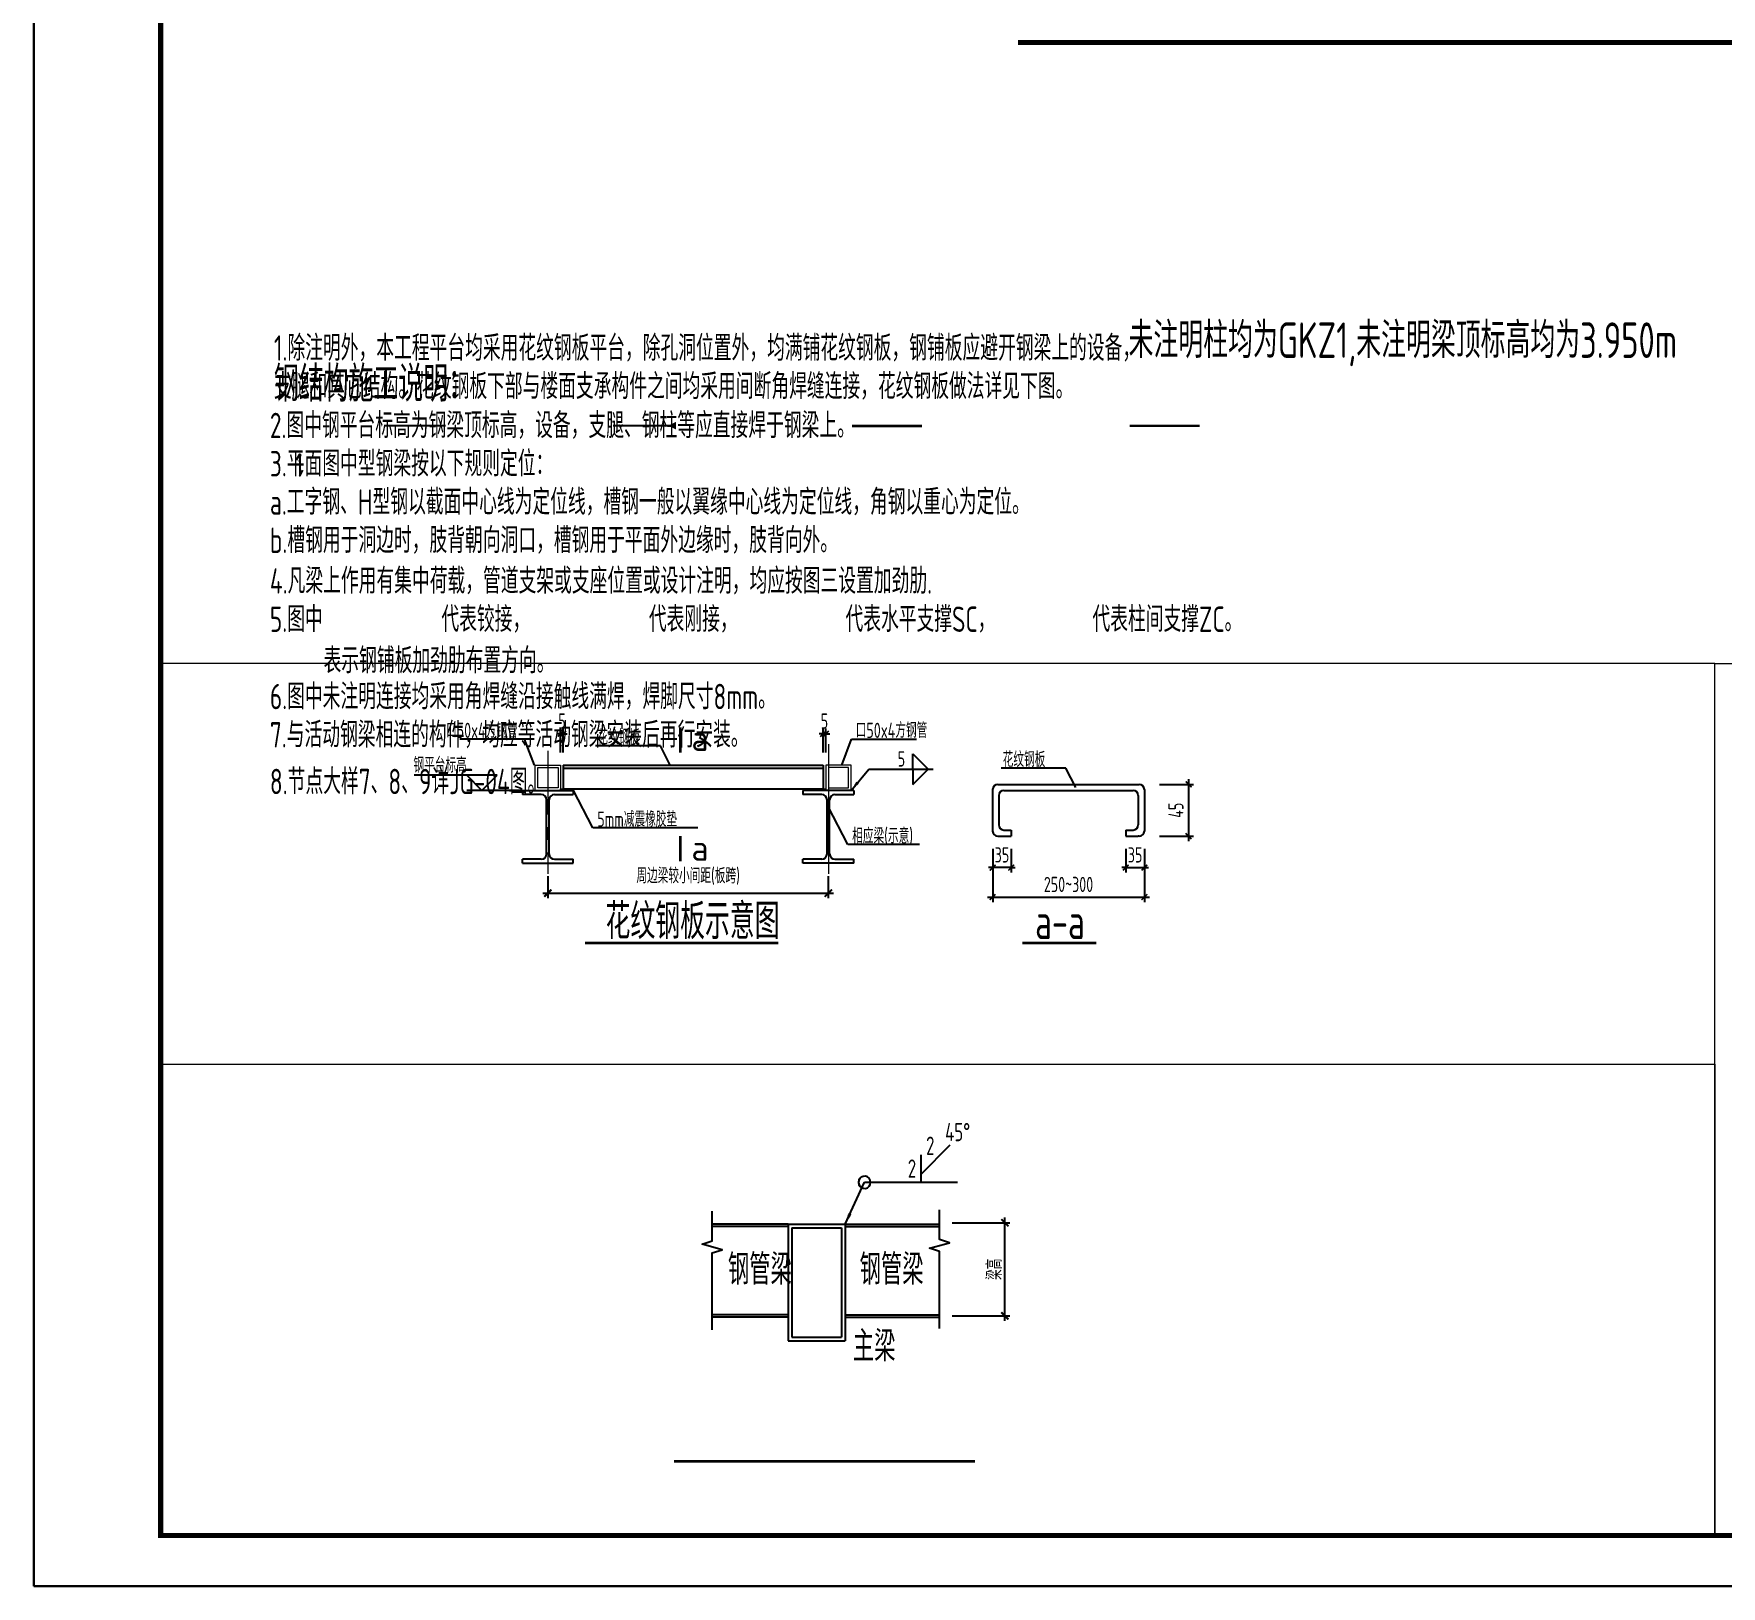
# Model space of a CAD drawing. Extents: x 498328 to 716449, y -893371 to -467753.
# Drawn here: x 526627 to 559876, y -751130 to -720555 of the extents above; entities that cross this region are included whole.
import ezdxf
from ezdxf.enums import TextEntityAlignment as Align

# ---------------------------------------------------------------- set-up
doc = ezdxf.new("R2010")
doc.units = 0
doc.header["$LTSCALE"] = 1000
doc.header["$PDMODE"] = 35
doc.header["$PDSIZE"] = 20
doc.linetypes.add('CENTER', pattern=[2, 1.25, -0.25, 0.25, -0.25])
doc.linetypes.add('DASH', pattern=[0.35, 0.25, -0.1])
doc.layers.get('0').update_dxf_attribs({"linetype": 'CONTINUOUS'})
doc.layers.get('Defpoints').update_dxf_attribs({"linetype": 'CONTINUOUS'})
for name, color, linetype in [('1轮廓实线层', 7, 'CONTINUOUS'), ('AXIS', 251, 'CENTER'), ('BEAM_CON', 4, 'CONTINUOUS'), ('DIM', 3, 'CONTINUOUS'), ('NUM', 7, 'CONTINUOUS'), ('PROF', 2, 'CONTINUOUS'), ('PUB_TITLE', 4, 'CONTINUOUS'), ('SD_NAME_TOPC', 7, 'CONTINUOUS'), ('STEEL', 150, 'CONTINUOUS'), ('STXT_HF', 7, 'CONTINUOUS'), ('TEXT', 2, 'CONTINUOUS'), ('THICK', 6, 'CONTINUOUS'), ('THIN', 7, 'CONTINUOUS'), ('WELD', 7, 'CONTINUOUS')]:
    doc.layers.add(name, color=color, linetype=linetype)
doc.layers.add('yichutu', color=7, linetype='CONTINUOUS', true_color=0xffffff, plot=False)
doc.layers.add('钢梁', color=141, linetype='CONTINUOUS', lineweight=18)
doc.styles.get("Standard").update_dxf_attribs({"font": 'txt', "width": 0.75})
doc.styles.add('TSSD_DIMENSION', font='Tssdeng.shx', dxfattribs={"width": 0.7, "bigfont": 'hztxt.shx'})
doc.styles.add('TSSD_LABEL', font='Tssdeng.shx', dxfattribs={"width": 0.7, "bigfont": 'hztxt.shx'})
doc.styles.add('TSSD_NORM', font='Tssdeng.shx', dxfattribs={"width": 0.7, "bigfont": 'hztxt.shx'})
doc.styles.add('TSSD_REIN', font='Tssdeng.shx', dxfattribs={"width": 0.7, "bigfont": 'hztxt.shx'})
doc.dimstyles.new('TSSD_100_100$0', dxfattribs={"dimtxt": 380, "dimasz": 100, "dimexe": 100, "dimexo": 250, "dimgap": 50, "dimtad": 1, "dimdec": 0, "dimzin": 0, "dimdsep": 46, "dimtxsty": 'TSSD_DIMENSION', "dimblk": 'ARCHTICK', "dimblk1": 'ARCHTICK', "dimblk2": 'ARCHTICK', "dimsah": 1, "dimcen": 0, "dimdle": 100, "dimclrt": 7, "dimadec": 0, "dimazin": 0, "dimtfac": 1, "dimtdec": 0, "dimtix": 1, "dimtmove": 2, "dimatfit": 3, "dimldrblk": 'ARCHTICK', "dimfxl": 0, "dimtolj": 1, "dimtzin": 0, "dimarcsym": 0})
doc.dimstyles.new('TSSD_10_100', dxfattribs={"dimtxt": 300, "dimasz": 80, "dimexe": 100, "dimexo": 250, "dimgap": 100, "dimtad": 1, "dimdec": 0, "dimlfac": 0.1, "dimzin": 0, "dimdsep": 46, "dimtxsty": 'TSSD_DIMENSION', "dimblk": 'ARCHTICK', "dimcen": 0, "dimdle": 100, "dimclrt": 7, "dimadec": 0, "dimazin": 0, "dimtfac": 1, "dimtdec": 0, "dimtix": 1, "dimtmove": 2, "dimatfit": 3, "dimldrblk": 'ARCHTICK', "dimfxl": 0, "dimtolj": 1, "dimtzin": 0, "dimarcsym": 0})
doc.dimstyles.new('TSSD_1_100', dxfattribs={"dimtxt": 300, "dimasz": 100, "dimexe": 100, "dimexo": 250, "dimgap": 100, "dimtad": 1, "dimdec": 0, "dimlfac": 0.01, "dimzin": 0, "dimdsep": 46, "dimtxsty": 'TSSD_DIMENSION', "dimblk": 'ARCHTICK', "dimcen": 0, "dimdle": 100, "dimclrt": 7, "dimadec": 0, "dimazin": 0, "dimtfac": 1, "dimtdec": 0, "dimtix": 1, "dimtmove": 2, "dimatfit": 3, "dimfxl": 0, "dimtolj": 1, "dimtzin": 0, "dimarcsym": 0})
doc.dimstyles.new('TSSD_50_100', dxfattribs={"dimtxt": 300, "dimasz": 80, "dimexe": 100, "dimexo": 250, "dimgap": 100, "dimtad": 1, "dimdec": 0, "dimlfac": 0.5, "dimzin": 0, "dimdsep": 46, "dimtxsty": 'TSSD_DIMENSION', "dimblk": 'ARCHTICK', "dimcen": 0, "dimdle": 100, "dimclrt": 7, "dimadec": 0, "dimazin": 0, "dimtfac": 1, "dimtdec": 0, "dimtix": 1, "dimtmove": 2, "dimatfit": 3, "dimldrblk": 'ARCHTICK', "dimfxl": 0, "dimtolj": 1, "dimtzin": 0, "dimarcsym": 0})
doc.dimstyles.new('TSSD_LEADER_STYLE_200.0', dxfattribs={"dimtxt": 0.18, "dimasz": 200, "dimexe": 0.18, "dimexo": 0.0625, "dimgap": 0.09, "dimtad": 0, "dimtih": 1, "dimtoh": 1, "dimdec": 4, "dimzin": 0, "dimdsep": 46, "dimtxsty": 'Standard', "dimcen": 0.09, "dimadec": 0, "dimazin": 0, "dimtfac": 1, "dimtdec": 4, "dimtofl": 0, "dimtmove": 0, "dimatfit": 3, "dimfxl": 0, "dimtolj": 1, "dimtzin": 0, "dimarcsym": 0})

# ---------------------------------------------------------------- blocks, each defined once
blk = doc.blocks.new('_ARCHTICK')
at = {"color": 0, "const_width": 0.4}
blk.add_lwpolyline([(-0.71, -0.71), (0.71, 0.71)], dxfattribs=at)
blk = doc.blocks.new('*D1085')
at = {"layer": 'Defpoints', "color": 0, "transparency": 16777216}
for p in [(536758, -736893), (542283, -736893), (542283, -737481)]:
    blk.add_point(p, dxfattribs=at)
at = {"layer": 'DIM', "color": 0, "lineweight": -2, "transparency": 16777216}
for p, q in [((536758, -737143), (536758, -737581)), ((542283, -737143), (542283, -737581)), ((536658, -737481), (542383, -737481))]:
    blk.add_line(p, q, dxfattribs=at)
at = {"layer": 'DIM', "color": 0, "lineweight": -2, "transparency": 16777216, "xscale": 100, "yscale": 100, "zscale": 100, "rotation": 180}
blk.add_blockref('_ARCHTICK', (536758, -737481), dxfattribs=at)
at = {"layer": 'DIM', "color": 0, "lineweight": -2, "transparency": 16777216, "xscale": 100, "yscale": 100, "zscale": 100}
blk.add_blockref('_ARCHTICK', (542283, -737481), dxfattribs=at)
at = {"layer": 'DIM', "color": 7, "transparency": 16777216, "insert": (539521, -737152), "char_height": 300, "attachment_point": 5, "style": 'TSSD_DIMENSION'}
blk.add_mtext('\\A1;周边梁较小间距(板跨)', dxfattribs=at)
blk = doc.blocks.new('_WELD004')
at = {"color": 0, "linetype": 'ByBlock'}
for p, q in [((0, 1), (1, 0)), ((0, 0), (0, 1))]:
    blk.add_line(p, q, dxfattribs=at)
blk = doc.blocks.new('*D1086')
at = {"layer": 'Defpoints', "color": 0, "transparency": 16777216}
for p in [(545521, -736358), (548510, -736358), (548510, -737559)]:
    blk.add_point(p, dxfattribs=at)
at = {"layer": 'DIM', "color": 0, "lineweight": -2, "transparency": 16777216}
for p, q in [((545521, -736608), (545521, -737659)), ((548510, -736608), (548510, -737659)), ((545421, -737559), (548610, -737559))]:
    blk.add_line(p, q, dxfattribs=at)
at = {"layer": 'DIM', "color": 0, "lineweight": -2, "transparency": 16777216, "xscale": 80, "yscale": 80, "zscale": 80, "rotation": 180}
blk.add_blockref('_ARCHTICK', (545521, -737559), dxfattribs=at)
at = {"layer": 'DIM', "color": 0, "lineweight": -2, "transparency": 16777216, "xscale": 80, "yscale": 80, "zscale": 80}
blk.add_blockref('_ARCHTICK', (548510, -737559), dxfattribs=at)
at = {"layer": 'DIM', "color": 7, "transparency": 16777216, "insert": (547015, -737309), "char_height": 300, "attachment_point": 5, "style": 'TSSD_DIMENSION'}
blk.add_mtext('\\A1;250~300', dxfattribs=at)
blk = doc.blocks.new('*D1087')
at = {"layer": 'Defpoints', "color": 0, "transparency": 16777216}
for p in [(548144, -736358), (548510, -736358), (548510, -736977)]:
    blk.add_point(p, dxfattribs=at)
at = {"layer": 'DIM', "color": 0, "lineweight": -2, "transparency": 16777216}
for p, q in [((548144, -736608), (548144, -737077)), ((548510, -736608), (548510, -737077)), ((548144, -736977), (548064, -736977)), ((548144, -736977), (548510, -736977)), ((548510, -736977), (548590, -736977))]:
    blk.add_line(p, q, dxfattribs=at)
at = {"layer": 'DIM', "color": 0, "lineweight": -2, "transparency": 16777216, "xscale": 80, "yscale": 80, "zscale": 80}
blk.add_blockref('_ARCHTICK', (548144, -736977), dxfattribs=at)
at = {"layer": 'DIM', "color": 0, "lineweight": -2, "transparency": 16777216, "xscale": 80, "yscale": 80, "zscale": 80, "rotation": 180}
blk.add_blockref('_ARCHTICK', (548510, -736977), dxfattribs=at)
at = {"layer": 'DIM', "color": 7, "transparency": 16777216, "insert": (548327, -736727), "char_height": 300, "attachment_point": 5, "style": 'TSSD_DIMENSION'}
blk.add_mtext('\\A1;35', dxfattribs=at)
blk = doc.blocks.new('*D1088')
at = {"layer": 'Defpoints', "color": 0, "transparency": 16777216}
for p in [(545521, -736358), (545887, -736358), (545521, -736977)]:
    blk.add_point(p, dxfattribs=at)
at = {"layer": 'DIM', "color": 0, "lineweight": -2, "transparency": 16777216}
for p, q in [((545521, -736608), (545521, -737077)), ((545887, -736608), (545887, -737077)), ((545521, -736977), (545441, -736977)), ((545887, -736977), (545521, -736977)), ((545887, -736977), (545967, -736977))]:
    blk.add_line(p, q, dxfattribs=at)
at = {"layer": 'DIM', "color": 0, "lineweight": -2, "transparency": 16777216, "xscale": 80, "yscale": 80, "zscale": 80}
for p, rotation in [((545521, -736977), 5.465465164626907e-11), ((545887, -736977), 180.0000000000546)]:
    blk.add_blockref('_ARCHTICK', p, dxfattribs=dict(at, rotation=rotation))
at = {"layer": 'DIM', "color": 7, "transparency": 16777216, "insert": (545704, -736727), "char_height": 300, "attachment_point": 5, "style": 'TSSD_DIMENSION'}
blk.add_mtext('\\A1;35', dxfattribs=at)
blk = doc.blocks.new('*D1089')
at = {"layer": 'Defpoints', "color": 0, "transparency": 16777216}
for p in [(548561, -735338), (548561, -736358), (549381, -736358)]:
    blk.add_point(p, dxfattribs=at)
at = {"layer": 'DIM', "color": 0, "lineweight": -2, "transparency": 16777216}
for p, q in [((548811, -735338), (549481, -735338)), ((549381, -735238), (549381, -736458)), ((548811, -736358), (549481, -736358))]:
    blk.add_line(p, q, dxfattribs=at)
at = {"layer": 'DIM', "color": 0, "lineweight": -2, "transparency": 16777216, "xscale": 80, "yscale": 80, "zscale": 80}
for p, rotation in [((549381, -735338), 90), ((549381, -736358), 270)]:
    blk.add_blockref('_ARCHTICK', p, dxfattribs=dict(at, rotation=rotation))
at = {"layer": 'DIM', "color": 7, "transparency": 16777216, "insert": (549131, -735848), "char_height": 300, "attachment_point": 5, "rotation": 90, "style": 'TSSD_DIMENSION'}
blk.add_mtext('\\A1;45', dxfattribs=at)
blk = doc.blocks.new('*D1090')
at = {"layer": 'Defpoints', "color": 0, "transparency": 16777216}
for p in [(537008, -734341), (537008, -734958), (537060, -734958)]:
    blk.add_point(p, dxfattribs=at)
at = {"layer": 'DIM', "color": 0, "lineweight": -2, "transparency": 16777216}
for p, q in [((537008, -734341), (536928, -734341)), ((537008, -734708), (537008, -734241)), ((537060, -734341), (537008, -734341)), ((537060, -734708), (537060, -734241)), ((537060, -734341), (537140, -734341))]:
    blk.add_line(p, q, dxfattribs=at)
at = {"layer": 'DIM', "color": 0, "lineweight": -2, "transparency": 16777216, "xscale": 80, "yscale": 80, "zscale": 80}
blk.add_blockref('_ARCHTICK', (537008, -734341), dxfattribs=at)
at = {"layer": 'DIM', "color": 0, "lineweight": -2, "transparency": 16777216, "xscale": 80, "yscale": 80, "zscale": 80, "rotation": 180}
blk.add_blockref('_ARCHTICK', (537060, -734341), dxfattribs=at)
at = {"layer": 'DIM', "color": 7, "transparency": 16777216, "insert": (537034, -734091), "char_height": 300, "attachment_point": 5, "style": 'TSSD_DIMENSION'}
blk.add_mtext('\\A1;5', dxfattribs=at)
blk = doc.blocks.new('*D1091')
at = {"layer": 'Defpoints', "color": 0, "transparency": 16777216}
for p in [(542181, -734341), (542181, -734958), (542233, -734958)]:
    blk.add_point(p, dxfattribs=at)
at = {"layer": 'DIM', "color": 0, "lineweight": -2, "transparency": 16777216}
for p, q in [((542181, -734341), (542101, -734341)), ((542181, -734708), (542181, -734241)), ((542233, -734341), (542181, -734341)), ((542233, -734708), (542233, -734241)), ((542233, -734341), (542313, -734341))]:
    blk.add_line(p, q, dxfattribs=at)
at = {"layer": 'DIM', "color": 0, "lineweight": -2, "transparency": 16777216, "xscale": 80, "yscale": 80, "zscale": 80}
blk.add_blockref('_ARCHTICK', (542181, -734341), dxfattribs=at)
at = {"layer": 'DIM', "color": 0, "lineweight": -2, "transparency": 16777216, "xscale": 80, "yscale": 80, "zscale": 80, "rotation": 180}
blk.add_blockref('_ARCHTICK', (542233, -734341), dxfattribs=at)
at = {"layer": 'DIM', "color": 7, "transparency": 16777216, "insert": (542207, -734091), "char_height": 300, "attachment_point": 5, "style": 'TSSD_DIMENSION'}
blk.add_mtext('\\A1;5', dxfattribs=at)
blk = doc.blocks.new('yct-841-594-84100-59400-100-1000.0')
at = {"layer": 'yichutu', "color": 7, "true_color": 0xffffff}
blk.add_lwpolyline([(0, 0), (0, 59400), (84100, 59400), (84100, 0)], close=True, dxfattribs=at)
blk = doc.blocks.new('_WELD008')
at = {"color": 0, "linetype": 'ByBlock'}
for p, q in [((0, 0.3), (1.061, 1.361)), ((0, 0), (0, 1))]:
    blk.add_line(p, q, dxfattribs=at)
for tag, p in [('C', (1.286, 1.416)), ('B', (0.288, 0.856)), ('A', (-0.303, -0.009))]:
    blk.add_attdef(tag, text='', height=0.8, dxfattribs=at).set_placement(p, align=Align.CENTER)
blk = doc.blocks.new('*D1092')
at = {"layer": 'Defpoints', "color": 0, "transparency": 16777216}
for p in [(544474, -743971), (545762, -743971), (544474, -745805)]:
    blk.add_point(p, dxfattribs=at)
at = {"layer": 'DIM', "color": 0, "lineweight": -2, "transparency": 16777216}
for p, q in [((544724, -743971), (545862, -743971)), ((545762, -745905), (545762, -743871)), ((544724, -745805), (545862, -745805))]:
    blk.add_line(p, q, dxfattribs=at)
at = {"layer": 'DIM', "color": 0, "lineweight": -2, "transparency": 16777216, "xscale": 100, "yscale": 100, "zscale": 100}
for p, rotation in [((545762, -743971), 90), ((545762, -745805), 270)]:
    blk.add_blockref('_ARCHTICK', p, dxfattribs=dict(at, rotation=rotation))
at = {"layer": 'DIM', "color": 7, "transparency": 16777216, "insert": (545553, -744888), "char_height": 300, "attachment_point": 5, "rotation": 90, "style": 'TSSD_DIMENSION'}
blk.add_mtext('\\A1;梁高', dxfattribs=at)

msp = doc.modelspace()

# ---------------------------------------------------------------- hatches: boundary and pattern name
at = {"layer": '1轮廓实线层', "lineweight": 20, "true_color": 0xadadad}
h = msp.add_hatch(dxfattribs=at)
h.set_pattern_fill('ANGLE', color=253, scale=50)
h.set_pattern_definition([(0, (-4270619.363, 1596276.546), (0, 13.75), [10, -3.75]), (90, (-4270619.363, 1596276.546), (-13.75, 8e-16), [10, -3.75])])
h.paths.add_polyline_path([(537258.2, -735457.7), (537008.2, -735457.7), (537008.2, -735427.7), (537258.2, -735427.7)])
h = msp.add_hatch(dxfattribs=at)
h.set_pattern_fill('ANGLE', color=253, scale=50)
h.set_pattern_definition([(0, (-4265644.363, 1596276.546), (0, 13.75), [10, -3.75]), (90, (-4265644.363, 1596276.546), (-13.75, 8e-16), [10, -3.75])])
h.paths.add_polyline_path([(542233.2, -735457.7), (541983.2, -735457.7), (541983.2, -735427.7), (542233.2, -735427.7)])

# ---------------------------------------------------------------- linework, layer by layer
at = {"color": 150}
for p, q in [((541490.1, -743997.9), (539992.5, -743997.9)), ((541490.1, -744042.9), (539992.5, -744042.9)), ((542615.1, -743997.9), (544474.3, -743997.9)), ((542615.1, -744042.9), (544474.3, -744042.9)), ((541490.1, -745786.8), (539992.5, -745786.8)), ((541490.1, -745831.8), (539992.5, -745831.8)), ((542615.1, -745786.8), (544474.3, -745786.8)), ((542615.1, -745831.8), (544474.3, -745831.8))]:
    msp.add_line(p, q, dxfattribs=at)
at = {"color": 4}
for p, q in [((541490.1, -743997.9), (541490.1, -746297.7)), ((541490.1, -743997.9), (542615.1, -743997.9)), ((541562.1, -744069.9), (541562.1, -746225.7)), ((541562.1, -744069.9), (542543.1, -744069.9)), ((542543.1, -744069.9), (542543.1, -746225.7)), ((542615.1, -743997.9), (542615.1, -746297.7)), ((541490.1, -746297.7), (542615.1, -746297.7)), ((541562.1, -746225.7), (542543.1, -746225.7))]:
    msp.add_line(p, q, dxfattribs=at)
msp.add_lwpolyline([(542615.1, -743997.9, 0, 63.2, 0), (542710.8, -743791.4, 63.2, 63.2, 0)], format="xyseb")
at = {"layer": '1轮廓实线层', "lineweight": 20}
for points in [[(537258.2, -735457.7), (537008.2, -735457.7), (537008.2, -735427.7), (537258.2, -735427.7)], [(542233.2, -735457.7), (541983.2, -735457.7), (541983.2, -735427.7), (542233.2, -735427.7)]]:
    msp.add_lwpolyline(points, close=True, dxfattribs=at)
at = {"layer": 'AXIS', "lineweight": 20}
for p, q in [((536758.2, -734679.1), (536758.2, -737098.4)), ((542283.2, -734547.1), (542283.2, -737098.4)), ((542283.2, -735457.7), (542283.2, -737098.4))]:
    msp.add_line(p, q, dxfattribs=at)
at = {"layer": 'BEAM_CON'}
msp.add_lwpolyline([(531807, -728947.5), (531870, -728833.5), (531870, -729259.5), (531927, -729148.5)], dxfattribs=at)
at = {"layer": 'NUM', "const_width": 50}
for points in [[(541300.2, -738463.8), (537491.7, -738463.8)], [(547564.5, -738463.8), (546106.8, -738463.8)], [(539240.9, -748671.2), (545175.7, -748671.2)]]:
    msp.add_lwpolyline(points, dxfattribs=at)
at = {"layer": 'PROF'}
for p, q in [((537060, -734957.7), (542181.4, -734957.7)), ((537060, -734957.7), (537060, -735427.7)), ((537060, -735017.7), (542181.4, -735017.7)), ((542181.4, -734957.7), (542181.4, -735427.7)), ((535999, -735457.7), (536733.2, -735457.7)), ((536258.2, -735457.7), (537258.2, -735457.7)), ((536258.2, -735457.7), (536258.2, -735537.7)), ((537060, -735427.7), (542181.4, -735427.7)), ((537258.2, -735457.7), (537258.2, -735537.7)), ((542783.2, -735457.7), (541783.2, -735457.7)), ((541783.2, -735457.7), (541783.2, -735537.7)), ((542783.2, -735457.7), (542783.2, -735537.7)), ((545520.7, -735437.7), (545520.7, -736257.7)), ((545620.7, -735337.7), (548410, -735337.7)), ((545740.7, -735457.7), (548290, -735457.7)), ((548510, -735437.7), (548510, -736257.7)), ((536627.7, -735537.7), (536258.2, -735537.7)), ((536732.7, -736707.7), (536732.7, -735642.7)), ((536783.7, -736707.7), (536783.7, -735642.7)), ((536888.7, -735537.7), (537258.2, -735537.7)), ((542152.7, -735537.7), (541783.2, -735537.7)), ((542257.7, -736707.7), (542257.7, -735642.7)), ((542308.7, -736707.7), (542308.7, -735642.7)), ((542413.7, -735537.7), (542783.2, -735537.7)), ((545640.7, -735557.7), (545640.7, -736137.7)), ((548390, -735557.7), (548390, -736137.7)), ((545620.7, -736357.7), (545886.7, -736357.7)), ((545740.7, -736237.7), (545886.7, -736237.7)), ((545886.7, -736237.7), (545886.7, -736357.7)), ((548144, -736237.7), (548144, -736357.7)), ((548144, -736237.7), (548290, -736237.7)), ((548144, -736357.7), (548390, -736357.7)), ((548410, -736357.7), (548390, -736357.7)), ((536258.2, -736892.7), (536258.2, -736812.7)), ((536627.7, -736812.7), (536258.2, -736812.7)), ((536258.2, -736892.7), (537258.2, -736892.7)), ((536888.7, -736812.7), (537258.2, -736812.7)), ((537258.2, -736892.7), (537258.2, -736812.7)), ((541783.2, -736892.7), (541783.2, -736812.7)), ((542152.7, -736812.7), (541783.2, -736812.7)), ((542783.2, -736892.7), (541783.2, -736892.7)), ((542413.7, -736812.7), (542783.2, -736812.7)), ((542783.2, -736892.7), (542783.2, -736812.7))]:
    msp.add_line(p, q, dxfattribs=at)
at = {"layer": 'PROF', "const_width": 45}
for points in [[(533527.8, -728273.7), (534744.8, -728273.7)], [(538042.2, -728273.7), (539259.2, -728273.7)]]:
    msp.add_lwpolyline(points, dxfattribs=at)
at = {"layer": 'PROF'}
for centre, radius, start, end in [((545620.7, -735437.7), 100, 90, 180), ((545740.7, -735557.7), 100, 90, 180), ((548290, -735557.7), 100, 0, 90), ((548410, -735437.7), 100, 0, 90), ((536627.7, -735642.7), 105, 0, 90), ((536888.7, -735642.7), 105, 90, 180), ((542152.7, -735642.7), 105, 0, 90), ((542413.7, -735642.7), 105, 90, 180), ((545620.7, -736257.7), 100, 180, 270), ((545740.7, -736137.7), 100, 180, 270), ((548290, -736137.7), 100, 270, 0), ((548410, -736257.7), 100, 270, 0), ((536627.7, -736707.7), 105, 270, 0), ((536888.7, -736707.7), 105, 180, 270), ((542152.7, -736707.7), 105, 270, 0), ((542413.7, -736707.7), 105, 180, 270)]:
    msp.add_arc(centre, radius, start, end, dxfattribs=at)
msp.add_solid([(539280.2, -728198.7), (539130.2, -728273.7), (539280.2, -728348.7)], dxfattribs=at)
at = {"layer": 'PUB_TITLE'}
msp.add_lwpolyline([(526627.4, -751130.4), (610727.4, -751130.4), (610727.4, -691730.4), (526627.4, -691730.4)], close=True, dxfattribs=at)
at = {"layer": 'PUB_TITLE', "const_width": 100}
msp.add_lwpolyline([(529127.4, -750130.4), (609727.4, -750130.4), (609727.4, -692730.4), (529127.4, -692730.4)], close=True, dxfattribs=at)
at = {"layer": 'SD_NAME_TOPC', "const_width": 100}
msp.add_lwpolyline([(546022.6, -720726.6), (560527.6, -720726.6)], dxfattribs=at)
at = {"layer": 'STEEL', "linetype": 'CENTER', "ltscale": 0.5, "const_width": 45}
msp.add_lwpolyline([(548221.5, -728279.7), (549597.7, -728279.7)], dxfattribs=at)
at = {"layer": 'STXT_HF'}
msp.add_line((542996.5, -743175.4), (544831.3, -743175.4), dxfattribs=at)
for start, end in [(0, 245.11974), (135, 20.11974)]:
    msp.add_arc((542996.5, -743175.4), 120, start, end, dxfattribs=at)
at = {"layer": 'TEXT'}
for p, q in [((536299.2, -734445.1), (535023.1, -734445.1)), ((536494.4, -734957.7), (536299.2, -734445.1)), ((542547, -734957.7), (542742.2, -734445.1)), ((542742.2, -734445.1), (544018.2, -734445.1)), ((538973.8, -734577.1), (537697.7, -734577.1)), ((539169, -734957.7), (538973.8, -734577.1)), ((546961.7, -735019.7), (545685.6, -735019.7)), ((547156.9, -735400.3), (546961.7, -735019.7)), ((537643.5, -736194.1), (537258.2, -735442.7)), ((542665.9, -736524.8), (542280.5, -735773.3)), ((539712, -736194.1), (537643.5, -736194.1)), ((544077.6, -736524.8), (542665.9, -736524.8))]:
    msp.add_line(p, q, dxfattribs=at)
at = {"layer": 'THICK', "linetype": 'DASH', "const_width": 50}
msp.add_lwpolyline([(542750.8, -728279.7), (544126.9, -728279.7)], dxfattribs=at)
at = {"layer": 'THICK', "const_width": 50}
for points in [[(539368.3, -734711.6), (539368.3, -734211.6)], [(539368.3, -736356.9), (539368.3, -736856.9)]]:
    msp.add_lwpolyline(points, dxfattribs=at)
at = {"layer": 'THIN'}
for p, q in [((535758.2, -735157.7), (534119.7, -735157.7)), ((535458.2, -735457.7), (535158.2, -735157.7)), ((536258.2, -735457.7), (535158.2, -735457.7)), ((535458.2, -735457.7), (535758.2, -735157.7))]:
    msp.add_line(p, q, dxfattribs=at)
for points in [[(539992.5, -746083.8), (539992.5, -744564.9), (540190.5, -744501.9), (539794.5, -744393.9), (539992.5, -744330.9), (539992.5, -743745.9)], [(544474.3, -746057), (544474.3, -744538.2), (544276.3, -744475.2), (544672.3, -744367.2), (544474.3, -744304.2), (544474.3, -743719.2)]]:
    msp.add_lwpolyline(points, dxfattribs=at)
at = {"layer": 'WELD'}
msp.add_line((543078.8, -735037.9), (544348, -735037.9), dxfattribs=at)
at = {"layer": '钢梁'}
for points in [[(559751.6, -732958.4), (529127.4, -732958.4), (529127.4, -740846.1), (559751.6, -740846.1)], [(559751.6, -732958.4), (570568.3, -732958.4), (570568.3, -750130.4), (559751.6, -750130.4)], [(536508.2, -734957.7), (537008.2, -734957.7), (537008.2, -735457.7), (536508.2, -735457.7)], [(536558.2, -735007.7), (536958.2, -735007.7), (536958.2, -735407.7), (536558.2, -735407.7)], [(542733.2, -734957.7), (542233.2, -734957.7), (542233.2, -735457.7), (542733.2, -735457.7)], [(542683.2, -735007.7), (542283.2, -735007.7), (542283.2, -735407.7), (542683.2, -735407.7)], [(529127.4, -740846.1), (559751.6, -740846.1), (559751.6, -750130.4), (529127.4, -750130.4)]]:
    msp.add_lwpolyline(points, close=True, dxfattribs=at)

# ---------------------------------------------------------------- block references
at = {"layer": 'STXT_HF'}
ref = msp.add_blockref('_WELD008', (544111.3, -743175.4), dxfattribs=dict(at, xscale=540, yscale=540, zscale=540))
ref.add_attrib('2', '2', dxfattribs={"height": 360, "style": 'TSSD_LABEL', "width": 0.7}).set_placement((544291.3, -742455.4), align=Align.MIDDLE_CENTER)
ref.add_attrib('2', '2', dxfattribs={"height": 360, "style": 'TSSD_LABEL', "width": 0.7}).set_placement((543931.3, -742905.4), align=Align.MIDDLE_CENTER)
ref.add_attrib('45%%d', '45%%d', dxfattribs={"height": 360, "style": 'TSSD_LABEL', "width": 0.7}).set_placement((544831.3, -742185.4), align=Align.MIDDLE_CENTER)
at = {"layer": 'WELD', "xscale": 300, "yscale": 300, "zscale": 300}
msp.add_blockref('_WELD004', (543948, -735037.9), dxfattribs=at)
at = {"layer": 'WELD', "xscale": -300, "yscale": 300, "zscale": 300, "rotation": 180}
msp.add_blockref('_WELD004', (543948, -735037.9), dxfattribs=at)
at = {"layer": 'yichutu'}
msp.add_blockref('yct-841-594-84100-59400-100-1000.0', (526627.4, -751130.4), dxfattribs=at)

# ---------------------------------------------------------------- texts
at = {"layer": 'NUM', "style": 'TSSD_NORM', "width": 0.7}
for s, p in [(' 花纹钢板示意图', (539458.7, -738386.5)), ('a-a', (546845.8, -738386.5))]:
    msp.add_text(s, height=700, dxfattribs=at).set_placement(p, align=Align.CENTER)
at = {"layer": 'TEXT', "style": 'TSSD_REIN', "width": 0.7}
for s, height, p in [('1.除注明外，本工程平台均采用花纹钢板平台，除孔洞位置外，均满铺花纹钢板，钢铺板应避开钢梁上的设备，', 500, (531360.6, -727145.2)), ('未注明柱均为GKZ1,未注明梁顶标高均为3.950m', 700, (548198.8, -727150.2)), ('钢结构施工说明：', 700, (531360.6, -728009.9)), ('支腿和其它结构。花纹钢板下部与楼面支承构件之间均采用间断角焊缝连接，花纹钢板做法详见下图。', 500, (531360.6, -727899.1)), ('2.图中钢平台标高为钢梁顶标高，设备，支腿、钢柱等应直接焊于钢梁上。', 500, (531280.3, -728669.8)), ('3.平面图中型钢梁按以下规则定位：', 500, (531280.3, -729423.7)), ('a.工字钢、H型钢以截面中心线为定位线，槽钢一般以翼缘中心线为定位线，角钢以重心为定位。', 500, (531280.3, -730177.5)), ('b.槽钢用于洞边时，肢背朝向洞口，槽钢用于平面外边缘时，肢背向外。', 500, (531280.3, -730931.4)), ('4.凡梁上作用有集中荷载，管道支架或支座位置或设计注明，均应按图三设置加劲肋.', 500, (531280.3, -731731.9)), ('5.图中           代表铰接，           代表刚接，          代表水平支撑SC，         代表柱间支撑ZC。', 500, (531280.3, -732485.8)), ('表示钢铺板加劲肋布置方向。', 500, (532337.5, -733299.9)), ('6.图中未注明连接均采用角焊缝沿接触线满焊，焊脚尺寸8mm。', 500, (531280.3, -734008.2)), ('7.与活动钢梁相连的构件，均应等活动钢梁安装后再行安装。', 500, (531280.3, -734762.1)), ('8.节点大样7、8、9详JG-04图。', 500, (531280.3, -735681.9))]:
    msp.add_text(s, height=height, dxfattribs=at).set_placement(p, align=Align.BOTTOM_LEFT)
at = {"layer": 'TEXT', "width": 0.7}
for s, height, style, p in [('口50x4方钢管', 300, 'TSSD_LABEL', (534751.5, -734423.9)), ('口50x4方钢管', 300, 'TSSD_LABEL', (542823, -734423.9)), ('花纹钢板', 300, 'TSSD_LABEL', (537730.9, -734555.9)), ('5', 300, 'TSSD_LABEL', (543651, -734987.9)), ('花纹钢板', 300, 'TSSD_LABEL', (545718.8, -734998.4)), ('5mm减震橡胶垫', 300, 'TSSD_LABEL', (537730.9, -736172.9)), ('相应梁(示意)', 300, 'TSSD_LABEL', (542753.2, -736503.5)), ('钢管梁', 600, 'TSSD_NORM', (540304.9, -745192.5)), ('钢管梁', 600, 'TSSD_NORM', (542900, -745192.5)), ('主梁', 600, 'TSSD_NORM', (542767.2, -746703.9))]:
    msp.add_text(s, height=height, dxfattribs=dict(at, style=style)).set_placement(p)
at = {"layer": 'THICK', "style": 'TSSD_LABEL'}
for p in [(539584.9, -734679.2), (539584.9, -736841.9)]:
    msp.add_text('a', height=500, dxfattribs=at).set_placement(p)
at = {"layer": 'THIN', "style": 'TSSD_LABEL', "width": 0.7}
msp.add_text('钢平台标高', height=300, dxfattribs=at).set_placement((535158.2, -735107.7), align=Align.RIGHT)

# ---------------------------------------------------------------- dimensions: what is measured, and where the dimension line sits
at = {"layer": 'DIM'}
for p1, p2, distance, text, dimstyle, picture, middle in [((537060, -734957.7), (537008.2, -734957.7), -616.4, '5', 'TSSD_50_100', '*D1090', (537034.1, -734091.4)), ((542233.2, -734957.7), (542181.4, -734957.7), -616.4, '5', 'TSSD_50_100', '*D1091', (542207.3, -734091.4)), ((548561.2, -735337.7), (548561.2, -736357.7), 819.8, '45', 'TSSD_50_100', '*D1089', (549131, -735847.7)), ((545886.7, -736357.7), (545520.7, -736357.7), 619.3, '35', 'TSSD_10_100', '*D1088', (545703.7, -736727.1)), ((548144, -736357.7), (548510, -736357.7), -619.3, '35', 'TSSD_10_100', '*D1087', (548327, -736727.1))]:
    dim = msp.add_aligned_dim(p1=p1, p2=p2, distance=distance, text=text, dimstyle=dimstyle, dxfattribs=at)
    dim.commit()
    dim.dimension.update_dxf_attribs({"geometry": picture, "text_midpoint": middle})
for base, p1, p2, text, dimstyle, picture, middle in [((548510, -737559.1), (545520.7, -736357.7), (548510, -736357.7), '250~300', 'TSSD_10_100', '*D1086', (547015.3, -737309.1)), ((542283.2, -737480.9), (536758.2, -736892.7), (542283.2, -736892.7), '周边梁较小间距(板跨)', 'TSSD_1_100', '*D1085', (539520.7, -737152.4))]:
    dim = msp.add_linear_dim(base=base, p1=p1, p2=p2, text=text, dimstyle=dimstyle, dxfattribs=at)
    dim.commit()
    dim.dimension.update_dxf_attribs({"geometry": picture, "text_midpoint": middle})
dim = msp.add_linear_dim(base=(545761.7, -743971.2), p1=(544474.3, -745805), p2=(544474.3, -743971.2), angle=90, text='梁高', dimstyle='TSSD_100_100$0', override={"dimtxt": 300}, dxfattribs=at)
dim.commit()
dim.dimension.update_dxf_attribs({"geometry": '*D1092', "text_midpoint": (545553.4, -744888.1)})

# ---------------------------------------------------------------- leaders
at = {"layer": 'STXT_HF'}
msp.add_leader([(542615.1, -743997.9), (542996.5, -743175.4)], dimstyle='TSSD_LEADER_STYLE_200.0', dxfattribs=at)
at = {"layer": 'WELD'}
msp.add_leader([(542733.2, -735457.7), (543078.8, -735037.9)], dimstyle='TSSD_LEADER_STYLE_200.0', dxfattribs=at)

doc.saveas('drawing.dxf')
